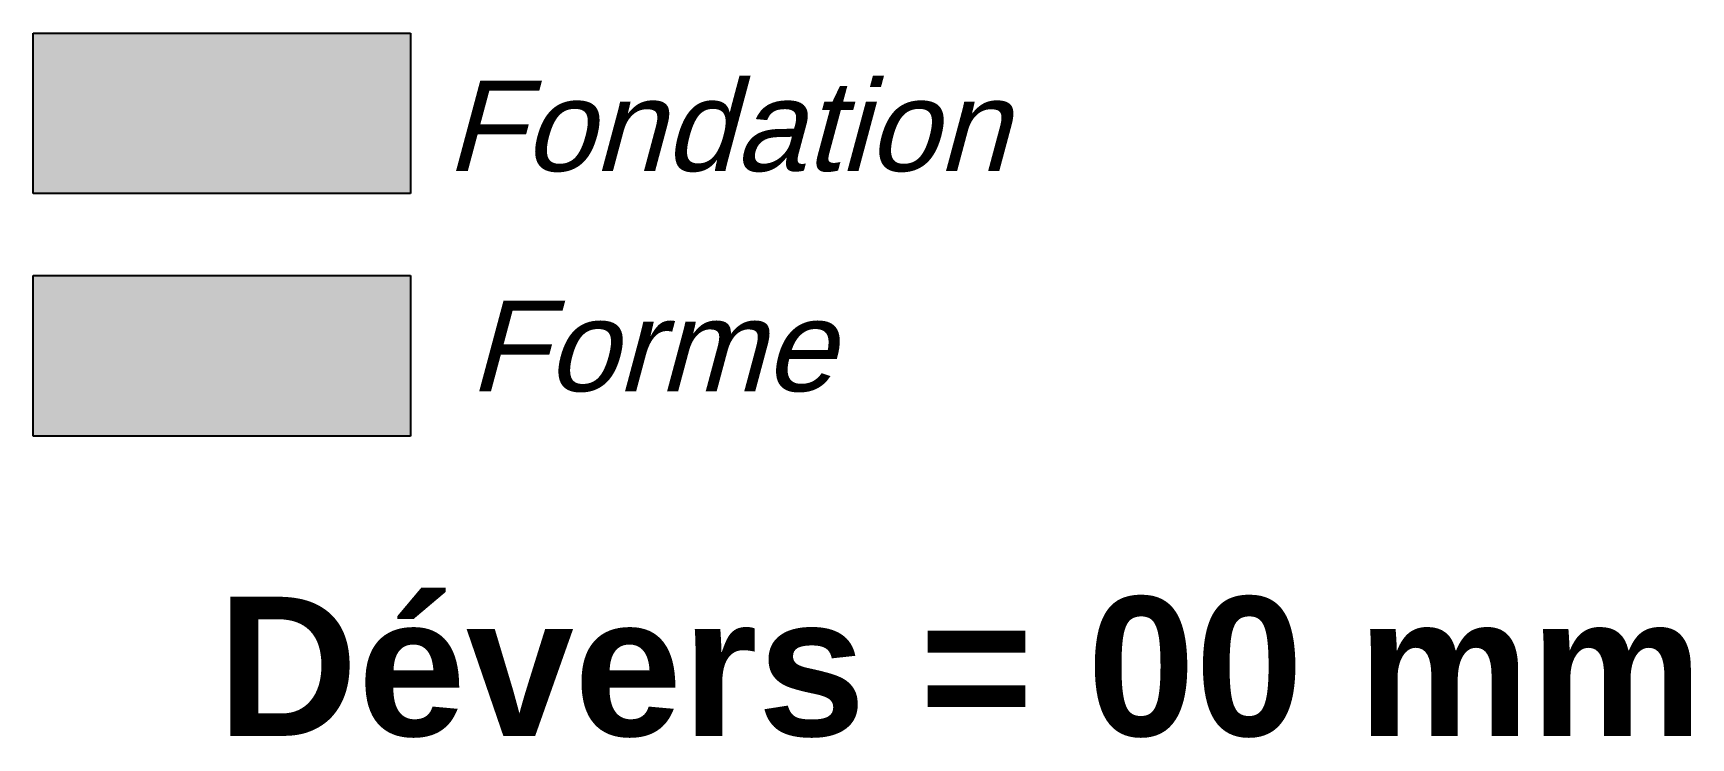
# Model space of a CAD drawing. Header units: millimetres. Extents: x 2762 to 3076, y 916 to 3305.
# Drawn here: x 2831.83 to 2838.98, y 1007.12 to 1010.16 of the extents above; entities that cross this region are included whole.
import ezdxf

# ---------------------------------------------------------------- set-up
doc = ezdxf.new("R2010")
doc.units = ezdxf.units.MM
doc.header["$LTSCALE"] = 2
doc.layers.add('C-ANNO-TABL-TEXT', color=150, linetype='Continuous')
doc.styles.add('ARIAL', font='arial.ttf')
doc.styles.get("Standard").update_dxf_attribs({"font": 'arial.ttf'})

msp = doc.modelspace()

# ---------------------------------------------------------------- hatches: boundary and pattern name
h = msp.add_hatch(color=30)
h.dxf.hatch_style = 1
h.paths.add_polyline_path([(2833.4565, 1010.1637), (2831.8296, 1010.1637), (2831.8296, 1009.4718), (2833.4565, 1009.4718)])
h = msp.add_hatch(color=83)
h.dxf.hatch_style = 1
h.paths.add_polyline_path([(2833.4565, 1009.1178), (2831.8296, 1009.1178), (2831.8296, 1008.4259), (2833.4565, 1008.4259)])

# ---------------------------------------------------------------- linework, layer by layer
for p, q in [((2831.8296, 1010.1637), (2833.4565, 1010.1637)), ((2831.8296, 1009.4718), (2831.8296, 1010.1637)), ((2833.4565, 1010.1637), (2833.4565, 1009.4718)), ((2833.4565, 1009.4718), (2831.8296, 1009.4718)), ((2831.8296, 1009.1178), (2833.4565, 1009.1178)), ((2831.8296, 1008.4259), (2831.8296, 1009.1178)), ((2833.4565, 1009.1178), (2833.4565, 1008.4259)), ((2833.4565, 1008.4259), (2831.8296, 1008.4259))]:
    msp.add_line(p, q)

# ---------------------------------------------------------------- texts
at = {"insert": (2832.6243, 1007.7328), "char_height": 0.6, "attachment_point": 1}
msp.add_mtext_dynamic_manual_height_columns('{\\fArial|b1|i0|c0|p34;Dévers = 00 mm}', width=8.825866, gutter_width=1.25, heights=[0], dxfattribs=at)
at = {"layer": 'C-ANNO-TABL-TEXT', "color": 7, "style": 'ARIAL', "oblique": 15}
for s, p in [('Fondation', (2833.6086, 1009.5689)), ('Forme', (2833.7088, 1008.6194))]:
    msp.add_text(s, height=0.39, dxfattribs=at).set_placement(p)

doc.saveas('drawing.dxf')
